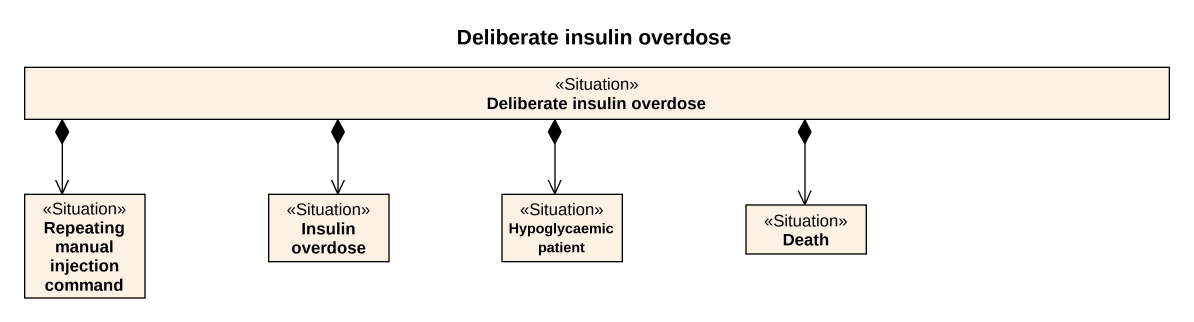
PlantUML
@startuml
title Deliberate insulin overdose
hide circle
hide empty members
class "Deliberate insulin overdose" as Deliberate_insulin_overdose <<Situation>>
class "Repeating manual injection command" as Repeating_manual_injection <<Situation>>
class "Insulin overdose" as Insulin_overdose <<Situation>>
class "Hypoglycaemic patient" as Hypoglycaemic_patient <<Situation>>
class Death <<Situation>>
Deliberate_insulin_overdose *-left-> Repeating_manual_injection
Deliberate_insulin_overdose *-left-> Insulin_overdose
Deliberate_insulin_overdose *--> Hypoglycaemic_patient
Deliberate_insulin_overdose *--> Death
@enduml
